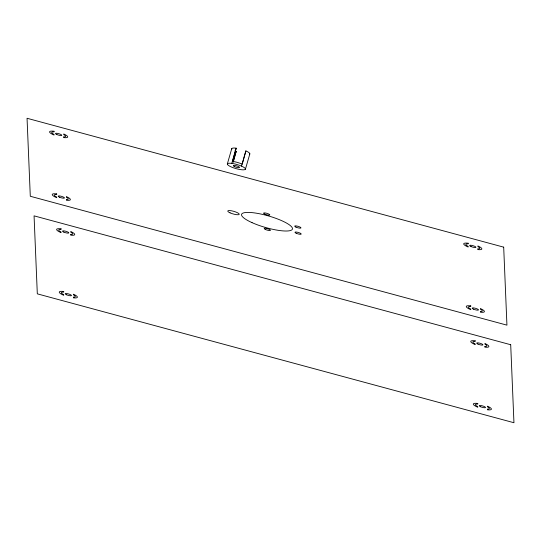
<?xml version="1.0" encoding="UTF-8"?>
<svg xmlns="http://www.w3.org/2000/svg" width="541" height="541" viewBox="0 0 541 541"><rect width="100%" height="100%" fill="white"/><g stroke="black" fill="none" stroke-linecap="round" stroke-linejoin="round"><path stroke-width="0.81" d="M249.631 154.226A9.42 2.117 16.1 0 0 245.878 150.898L242.3 163.964M232.583 161.198L236.16 148.173A9.42 2.117 16.1 0 0 231.819 149.228M227.321 163.991L231.751 148.66M231.771 163.382L236.16 148.173M233.029 162.192L236.16 151.338A7.256 1.63 16.1 0 1 235.004 150.702M233.252 162.043L236.16 151.338M241.489 166.107L245.878 150.898M245.418 169.205A9.42 2.117 16.1 0 0 232.616 163.504A9.42 2.117 16.1 0 0 231.135 166.892A9.42 2.117 16.1 0 0 245.418 169.205L249.847 153.874M235.538 148.775A7.256 1.63 16.1 0 1 236.16 148.795M236.16 151.96A9.42 2.117 16.1 0 1 235.68 151.757M232.36 161.353A9.42 2.117 16.1 0 1 242.07 164.079M63.743 136.954L63.743 137.617A9.42 2.117 16.1 0 0 63.743 133.972L63.885 134.709A7.256 1.63 16.1 0 1 63.885 136.954L63.743 136.954M66.408 199.609L66.408 200.271A9.42 2.117 16.1 0 0 66.408 196.626L66.55 197.364A7.256 1.63 16.1 0 1 66.55 199.609L66.408 199.609M70.756 234.53L70.756 235.2A9.42 2.117 16.1 0 0 70.756 231.555L70.898 232.292A7.256 1.63 16.1 0 1 70.898 234.537L70.756 234.53M73.42 297.185L73.42 297.854A9.42 2.117 16.1 0 0 73.42 294.209L73.562 294.946A7.256 1.63 16.1 0 1 73.562 297.192L73.42 297.185M477.879 248.934L477.879 249.597A9.42 2.117 16.1 0 0 477.879 245.952L478.021 246.689A7.256 1.63 16.1 0 1 478.021 248.934L477.879 248.934M480.449 311.575L480.449 312.238A9.42 2.117 16.1 0 0 480.449 308.593L480.591 309.33A7.256 1.63 16.1 0 1 480.591 311.575L480.449 311.575M484.898 346.51L484.898 347.18A9.42 2.117 16.1 0 0 484.898 343.535L485.034 344.272A7.256 1.63 16.1 0 1 485.034 346.517L484.898 346.51M487.468 409.152L487.461 409.814A9.42 2.117 16.1 0 0 487.468 406.176L487.603 406.913A7.256 1.63 16.1 0 1 487.603 409.158L487.468 409.152M54.026 131.247L54.026 131.869A7.256 1.63 16.1 0 0 54.026 134.411L54.026 135.04A9.42 2.117 16.1 0 1 54.026 131.247M56.69 193.901L56.69 194.523A7.256 1.63 16.1 0 0 56.69 197.066L56.69 197.695A9.42 2.117 16.1 0 1 56.69 193.901M61.045 228.829L61.045 229.452A7.256 1.63 16.1 0 0 61.038 231.994L61.045 232.616A9.42 2.117 16.1 0 1 61.045 228.829M63.71 291.484L63.703 292.106A7.256 1.63 16.1 0 0 63.703 294.649L63.71 295.271A9.42 2.117 16.1 0 1 63.71 291.484M468.168 243.227L468.161 243.849A7.256 1.63 16.1 0 0 468.161 246.392L468.161 247.021A9.42 2.117 16.1 0 1 468.168 243.227M470.738 305.868L470.731 306.49A7.256 1.63 16.1 0 0 470.731 309.033L470.731 309.662A9.42 2.117 16.1 0 1 470.738 305.868M475.181 340.81L475.181 341.432A7.256 1.63 16.1 0 0 475.181 343.975L475.181 344.597A9.42 2.117 16.1 0 1 475.181 340.81M477.75 403.451L477.75 404.073A7.256 1.63 16.1 0 0 477.75 406.616L477.75 407.238A9.42 2.117 16.1 0 1 477.75 403.451M503.691 247.156L27.05 118.269L30.296 196.268L506.937 325.148L503.691 247.156M510.704 344.732L34.063 215.852L37.309 293.844L513.95 422.731L510.704 344.732M252.059 222.649A26.475 5.958 16.1 0 0 292.35 229.262A26.475 5.958 16.1 0 0 256.569 213.222A26.475 5.958 16.1 0 0 252.059 222.649M295.974 227.119A3.246 0.73 16.1 0 0 300.931 227.944A3.246 0.73 16.1 0 0 296.569 225.976A3.246 0.73 16.1 0 0 295.974 227.119M296.225 233.252A3.246 0.73 16.1 0 0 301.188 234.084A3.246 0.73 16.1 0 0 296.833 232.116A3.246 0.73 16.1 0 0 296.225 233.252M265.448 229.485A3.246 0.73 16.1 0 0 270.419 230.324A3.246 0.73 16.1 0 0 266.071 228.349A3.246 0.73 16.1 0 0 265.448 229.485M264.847 214.148A3.246 0.73 16.1 0 0 269.783 214.96A3.246 0.73 16.1 0 0 265.388 212.992A3.246 0.73 16.1 0 0 264.847 214.148M230.087 212.856A6.005 1.353 16.1 0 0 239.237 214.364A6.005 1.353 16.1 0 0 231.122 210.726A6.005 1.353 16.1 0 0 230.087 212.856M56.873 134.547A3.246 0.73 16.1 0 0 61.762 135.311A3.246 0.73 16.1 0 0 57.299 133.35A3.246 0.73 16.1 0 0 56.873 134.547M59.537 197.201A3.246 0.73 16.1 0 0 64.426 197.972A3.246 0.73 16.1 0 0 59.963 196.004A3.246 0.73 16.1 0 0 59.537 197.201M471.008 246.527A3.246 0.73 16.1 0 0 475.897 247.298A3.246 0.73 16.1 0 0 471.441 245.33A3.246 0.73 16.1 0 0 471.008 246.527M473.578 309.168A3.246 0.73 16.1 0 0 478.467 309.932A3.246 0.73 16.1 0 0 474.011 307.971A3.246 0.73 16.1 0 0 473.578 309.168M234.618 166.675A3.246 0.73 16.1 0 0 239.507 167.446A3.246 0.73 16.1 0 0 235.044 165.485A3.246 0.73 16.1 0 0 234.618 166.675M63.885 232.123A3.246 0.73 16.1 0 0 68.781 232.894A3.246 0.73 16.1 0 0 64.318 230.933A3.246 0.73 16.1 0 0 63.885 232.123M478.021 344.103A3.246 0.73 16.1 0 0 482.917 344.874A3.246 0.73 16.1 0 0 478.454 342.913A3.246 0.73 16.1 0 0 478.021 344.103M480.591 406.744A3.246 0.73 16.1 0 0 485.487 407.515A3.246 0.73 16.1 0 0 481.023 405.554A3.246 0.73 16.1 0 0 480.591 406.744M66.55 294.777A3.246 0.73 16.1 0 0 71.439 295.548A3.246 0.73 16.1 0 0 66.983 293.587A3.246 0.73 16.1 0 0 66.55 294.777"/></g></svg>
